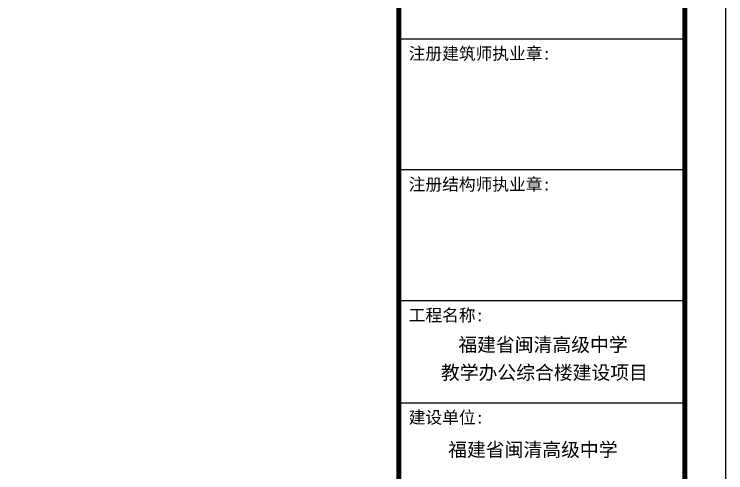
# Model space of a CAD drawing. Extents: x -441005 to 725361, y -182459 to 319313.
# Drawn here: x 356140 to 373550, y -121664 to -110450 of the extents above; entities that cross this region are included whole.
import ezdxf

# ---------------------------------------------------------------- set-up
doc = ezdxf.new("R2010")
doc.units = 0
doc.header["$LTSCALE"] = 100
doc.layers.get('0').update_dxf_attribs({"linetype": 'CONTINUOUS'})
doc.layers.add('图框', color=7, linetype='CONTINUOUS')
doc.styles.add('图框字型一', font='SimSun.ttf')

# ---------------------------------------------------------------- blocks, each defined once
blk = doc.blocks.new('A2+1_2')
at = {"layer": '图框'}
for p, q in [((81100, 22900), (88100, 22900)), ((81100, 19700), (88100, 19700)), ((81100, 16500), (88100, 16500)), ((81100, 14000), (88100, 14000))]:
    blk.add_line(p, q, dxfattribs=at)
blk.add_lwpolyline([(0, 0), (89100, 0), (89100, 42000), (0, 42000)], close=True, dxfattribs=at)
at = {"layer": '图框', "const_width": 120}
blk.add_lwpolyline([(2500, 1000), (88100, 1000), (88100, 41000), (2500, 41000)], close=True, dxfattribs=at)
blk.add_lwpolyline([(81100, 41000), (81100, 1000)], dxfattribs=at)
at = {"layer": '图框', "style": '图框字型一'}
for s, height, p in [('注册建筑师执业章:', 300, (81342, 22390)), ('注册结构师执业章:', 300, (81342, 19190)), ('工程名称:', 300, (81342, 15990)), ('福建省闽清高级中学', 337.6, (82555, 15249)), ('教学办公综合楼建设项目 ', 337.55, (82130, 14568)), ('建设单位:', 300, (81342, 13490)), ('福建省闽清高级中学', 337.6, (82308, 12682))]:
    blk.add_text(s, height=height, dxfattribs=at).set_placement(p)

msp = doc.modelspace()

# ---------------------------------------------------------------- block references
msp.add_blockref('A2+1_2', (284450, -133950))

doc.saveas('drawing.dxf')
